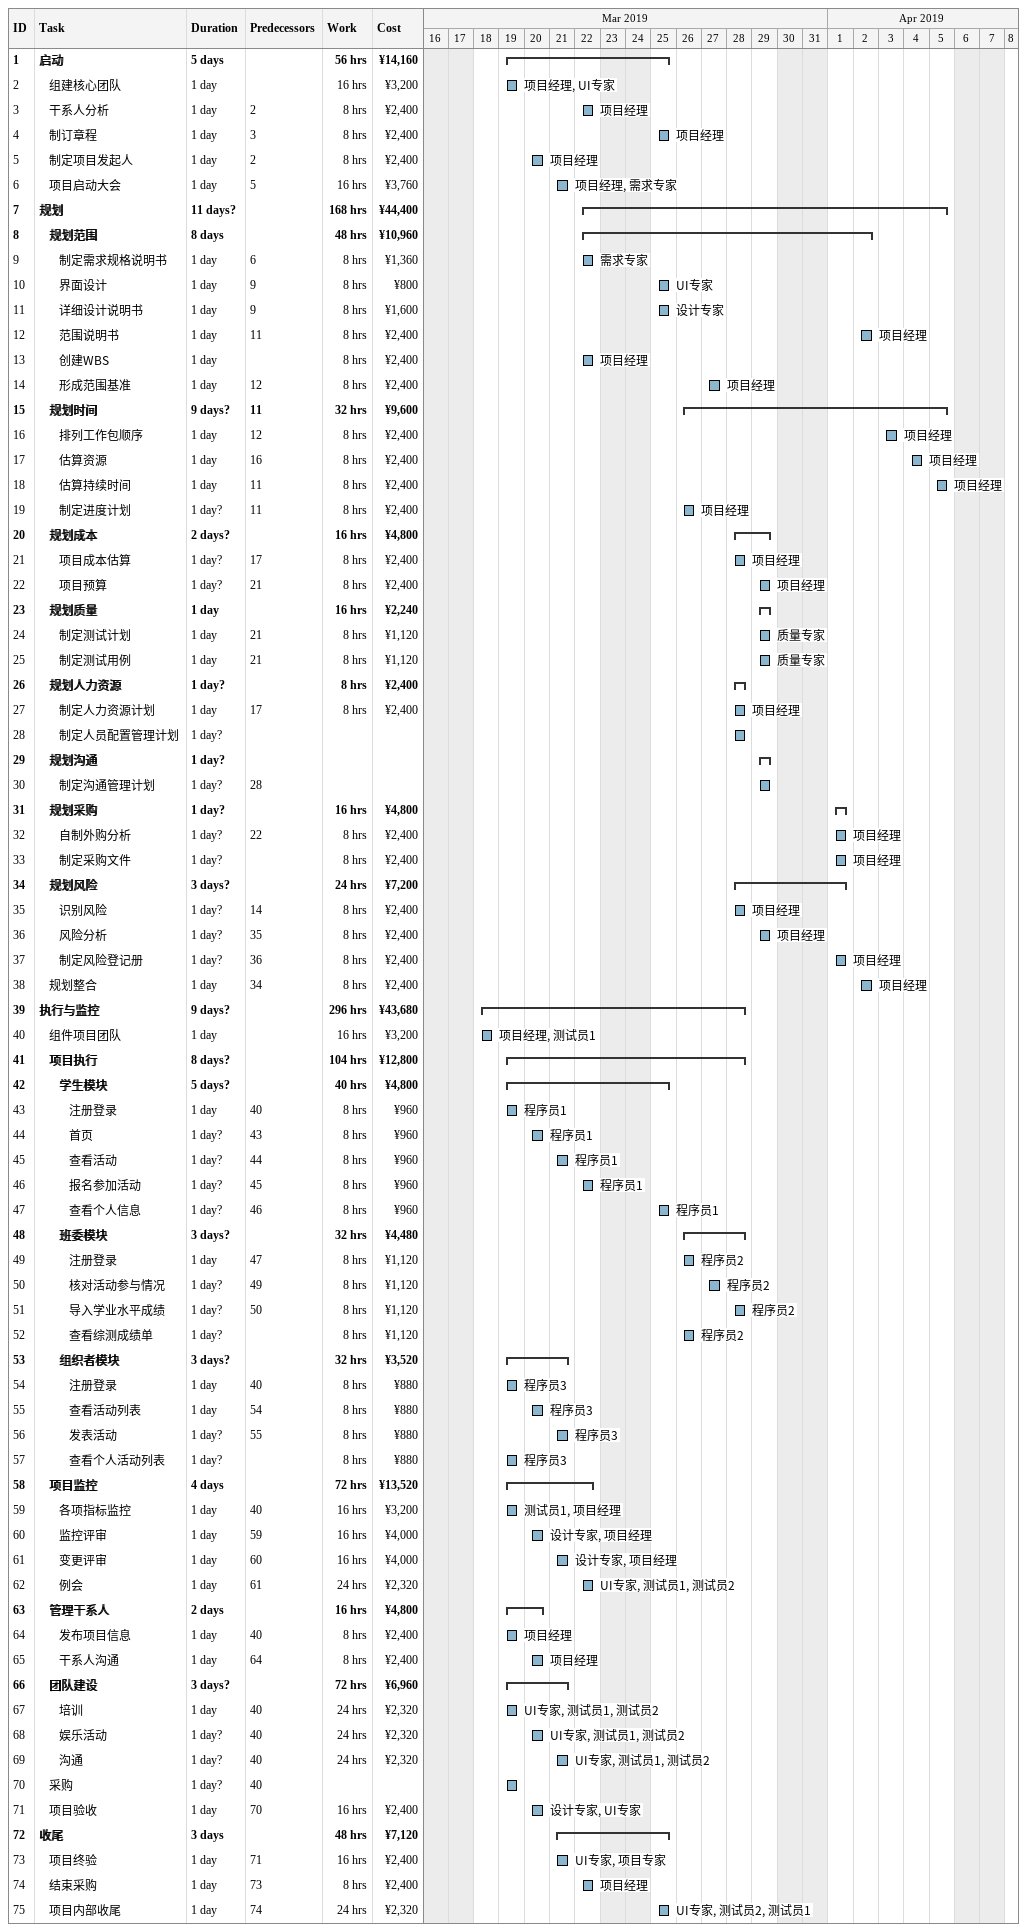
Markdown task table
| ID | Level | Task | Duration | Start | Finish | Predecessors | Resources | Work (h) | Cost (¥) |
|---|---|---|---|---|---|---|---|---|---|
| 1 | 1 | **启动** | 5d | 2019-03-19 | 2019-03-25 |  |  | 56 | 14160 |
| 2 | 2 | 组建核心团队 | 1d | 2019-03-19 | 2019-03-19 |  | 项目经理, UI专家 | 16 | 3200 |
| 3 | 2 | 干系人分析 | 1d | 2019-03-22 | 2019-03-22 | 2 | 项目经理 | 8 | 2400 |
| 4 | 2 | 制订章程 | 1d | 2019-03-25 | 2019-03-25 | 3 | 项目经理 | 8 | 2400 |
| 5 | 2 | 制定项目发起人 | 1d | 2019-03-20 | 2019-03-20 | 2 | 项目经理 | 8 | 2400 |
| 6 | 2 | 项目启动大会 | 1d | 2019-03-21 | 2019-03-21 | 5 | 项目经理, 需求专家 | 16 | 3760 |
| 7 | 1 | **规划** | 11d? | 2019-03-22 | 2019-04-05 |  |  | 168 | 44400 |
| 8 | 2 | **规划范围** | 8d | 2019-03-22 | 2019-04-02 |  |  | 48 | 10960 |
| 9 | 3 | 制定需求规格说明书 | 1d | 2019-03-22 | 2019-03-22 | 6 | 需求专家 | 8 | 1360 |
| 10 | 3 | 界面设计 | 1d | 2019-03-25 | 2019-03-25 | 9 | UI专家 | 8 | 800 |
| 11 | 3 | 详细设计说明书 | 1d | 2019-03-25 | 2019-03-25 | 9 | 设计专家 | 8 | 1600 |
| 12 | 3 | 范围说明书 | 1d | 2019-04-02 | 2019-04-02 | 11 | 项目经理 | 8 | 2400 |
| 13 | 3 | 创建WBS | 1d | 2019-03-22 | 2019-03-22 |  | 项目经理 | 8 | 2400 |
| 14 | 3 | 形成范围基准 | 1d | 2019-03-27 | 2019-03-27 | 12 | 项目经理 | 8 | 2400 |
| 15 | 2 | **规划时间** | 9d? | 2019-03-26 | 2019-04-05 | 11 |  | 32 | 9600 |
| 16 | 3 | 排列工作包顺序 | 1d | 2019-04-03 | 2019-04-03 | 12 | 项目经理 | 8 | 2400 |
| 17 | 3 | 估算资源 | 1d | 2019-04-04 | 2019-04-04 | 16 | 项目经理 | 8 | 2400 |
| 18 | 3 | 估算持续时间 | 1d | 2019-04-05 | 2019-04-05 | 11 | 项目经理 | 8 | 2400 |
| 19 | 3 | 制定进度计划 | 1d? | 2019-03-26 | 2019-03-26 | 11 | 项目经理 | 8 | 2400 |
| 20 | 2 | **规划成本** | 2d? | 2019-03-28 | 2019-03-29 |  |  | 16 | 4800 |
| 21 | 3 | 项目成本估算 | 1d? | 2019-03-28 | 2019-03-28 | 17 | 项目经理 | 8 | 2400 |
| 22 | 3 | 项目预算 | 1d? | 2019-03-29 | 2019-03-29 | 21 | 项目经理 | 8 | 2400 |
| 23 | 2 | **规划质量** | 1d | 2019-03-29 | 2019-03-29 |  |  | 16 | 2240 |
| 24 | 3 | 制定测试计划 | 1d | 2019-03-29 | 2019-03-29 | 21 | 质量专家 | 8 | 1120 |
| 25 | 3 | 制定测试用例 | 1d | 2019-03-29 | 2019-03-29 | 21 | 质量专家 | 8 | 1120 |
| 26 | 2 | **规划人力资源** | 1d? | 2019-03-28 | 2019-03-28 |  |  | 8 | 2400 |
| 27 | 3 | 制定人力资源计划 | 1d | 2019-03-28 | 2019-03-28 | 17 | 项目经理 | 8 | 2400 |
| 28 | 3 | 制定人员配置管理计划 | 1d? | 2019-03-28 | 2019-03-28 |  |  |  |  |
| 29 | 2 | **规划沟通** | 1d? | 2019-03-29 | 2019-03-29 |  |  |  |  |
| 30 | 3 | 制定沟通管理计划 | 1d? | 2019-03-29 | 2019-03-29 | 28 |  |  |  |
| 31 | 2 | **规划采购** | 1d? | 2019-04-01 | 2019-04-01 |  |  | 16 | 4800 |
| 32 | 3 | 自制外购分析 | 1d? | 2019-04-01 | 2019-04-01 | 22 | 项目经理 | 8 | 2400 |
| 33 | 3 | 制定采购文件 | 1d? | 2019-04-01 | 2019-04-01 |  | 项目经理 | 8 | 2400 |
| 34 | 2 | **规划风险** | 3d? | 2019-03-28 | 2019-04-01 |  |  | 24 | 7200 |
| 35 | 3 | 识别风险 | 1d? | 2019-03-28 | 2019-03-28 | 14 | 项目经理 | 8 | 2400 |
| 36 | 3 | 风险分析 | 1d? | 2019-03-29 | 2019-03-29 | 35 | 项目经理 | 8 | 2400 |
| 37 | 3 | 制定风险登记册 | 1d? | 2019-04-01 | 2019-04-01 | 36 | 项目经理 | 8 | 2400 |
| 38 | 2 | 规划整合 | 1d | 2019-04-02 | 2019-04-02 | 34 | 项目经理 | 8 | 2400 |
| 39 | 1 | **执行与监控** | 9d? | 2019-03-18 | 2019-03-28 |  |  | 296 | 43680 |
| 40 | 2 | 组件项目团队 | 1d | 2019-03-18 | 2019-03-18 |  | 项目经理, 测试员1 | 16 | 3200 |
| 41 | 2 | **项目执行** | 8d? | 2019-03-19 | 2019-03-28 |  |  | 104 | 12800 |
| 42 | 3 | **学生模块** | 5d? | 2019-03-19 | 2019-03-25 |  |  | 40 | 4800 |
| 43 | 4 | 注册登录 | 1d | 2019-03-19 | 2019-03-19 | 40 | 程序员1 | 8 | 960 |
| 44 | 4 | 首页 | 1d? | 2019-03-20 | 2019-03-20 | 43 | 程序员1 | 8 | 960 |
| 45 | 4 | 查看活动 | 1d? | 2019-03-21 | 2019-03-21 | 44 | 程序员1 | 8 | 960 |
| 46 | 4 | 报名参加活动 | 1d? | 2019-03-22 | 2019-03-22 | 45 | 程序员1 | 8 | 960 |
| 47 | 4 | 查看个人信息 | 1d? | 2019-03-25 | 2019-03-25 | 46 | 程序员1 | 8 | 960 |
| 48 | 3 | **班委模块** | 3d? | 2019-03-26 | 2019-03-28 |  |  | 32 | 4480 |
| 49 | 4 | 注册登录 | 1d | 2019-03-26 | 2019-03-26 | 47 | 程序员2 | 8 | 1120 |
| 50 | 4 | 核对活动参与情况 | 1d? | 2019-03-27 | 2019-03-27 | 49 | 程序员2 | 8 | 1120 |
| 51 | 4 | 导入学业水平成绩 | 1d? | 2019-03-28 | 2019-03-28 | 50 | 程序员2 | 8 | 1120 |
| 52 | 4 | 查看综测成绩单 | 1d? | 2019-03-26 | 2019-03-26 |  | 程序员2 | 8 | 1120 |
| 53 | 3 | **组织者模块** | 3d? | 2019-03-19 | 2019-03-21 |  |  | 32 | 3520 |
| 54 | 4 | 注册登录 | 1d | 2019-03-19 | 2019-03-19 | 40 | 程序员3 | 8 | 880 |
| 55 | 4 | 查看活动列表 | 1d | 2019-03-20 | 2019-03-20 | 54 | 程序员3 | 8 | 880 |
| 56 | 4 | 发表活动 | 1d? | 2019-03-21 | 2019-03-21 | 55 | 程序员3 | 8 | 880 |
| 57 | 4 | 查看个人活动列表 | 1d? | 2019-03-19 | 2019-03-19 |  | 程序员3 | 8 | 880 |
| 58 | 2 | **项目监控** | 4d | 2019-03-19 | 2019-03-22 |  |  | 72 | 13520 |
| 59 | 3 | 各项指标监控 | 1d | 2019-03-19 | 2019-03-19 | 40 | 测试员1, 项目经理 | 16 | 3200 |
| 60 | 3 | 监控评审 | 1d | 2019-03-20 | 2019-03-20 | 59 | 设计专家, 项目经理 | 16 | 4000 |
| 61 | 3 | 变更评审 | 1d | 2019-03-21 | 2019-03-21 | 60 | 设计专家, 项目经理 | 16 | 4000 |
| 62 | 3 | 例会 | 1d | 2019-03-22 | 2019-03-22 | 61 | UI专家, 测试员1, 测试员2 | 24 | 2320 |
| 63 | 2 | **管理干系人** | 2d | 2019-03-19 | 2019-03-20 |  |  | 16 | 4800 |
| 64 | 3 | 发布项目信息 | 1d | 2019-03-19 | 2019-03-19 | 40 | 项目经理 | 8 | 2400 |
| 65 | 3 | 干系人沟通 | 1d | 2019-03-20 | 2019-03-20 | 64 | 项目经理 | 8 | 2400 |
| 66 | 2 | **团队建设** | 3d? | 2019-03-19 | 2019-03-21 |  |  | 72 | 6960 |
| 67 | 3 | 培训 | 1d | 2019-03-19 | 2019-03-19 | 40 | UI专家, 测试员1, 测试员2 | 24 | 2320 |
| 68 | 3 | 娱乐活动 | 1d? | 2019-03-20 | 2019-03-20 | 40 | UI专家, 测试员1, 测试员2 | 24 | 2320 |
| 69 | 3 | 沟通 | 1d? | 2019-03-21 | 2019-03-21 | 40 | UI专家, 测试员1, 测试员2 | 24 | 2320 |
| 70 | 2 | 采购 | 1d? | 2019-03-19 | 2019-03-19 | 40 |  |  |  |
| 71 | 2 | 项目验收 | 1d | 2019-03-20 | 2019-03-20 | 70 | 设计专家, UI专家 | 16 | 2400 |
| 72 | 1 | **收尾** | 3d | 2019-03-21 | 2019-03-25 |  |  | 48 | 7120 |
| 73 | 2 | 项目终验 | 1d | 2019-03-21 | 2019-03-21 | 71 | UI专家, 项目专家 | 16 | 2400 |
| 74 | 2 | 结束采购 | 1d | 2019-03-22 | 2019-03-22 | 73 | 项目经理 | 8 | 2400 |
| 75 | 2 | 项目内部收尾 | 1d | 2019-03-25 | 2019-03-25 | 74 | UI专家, 测试员2, 测试员1 | 24 | 2320 |
